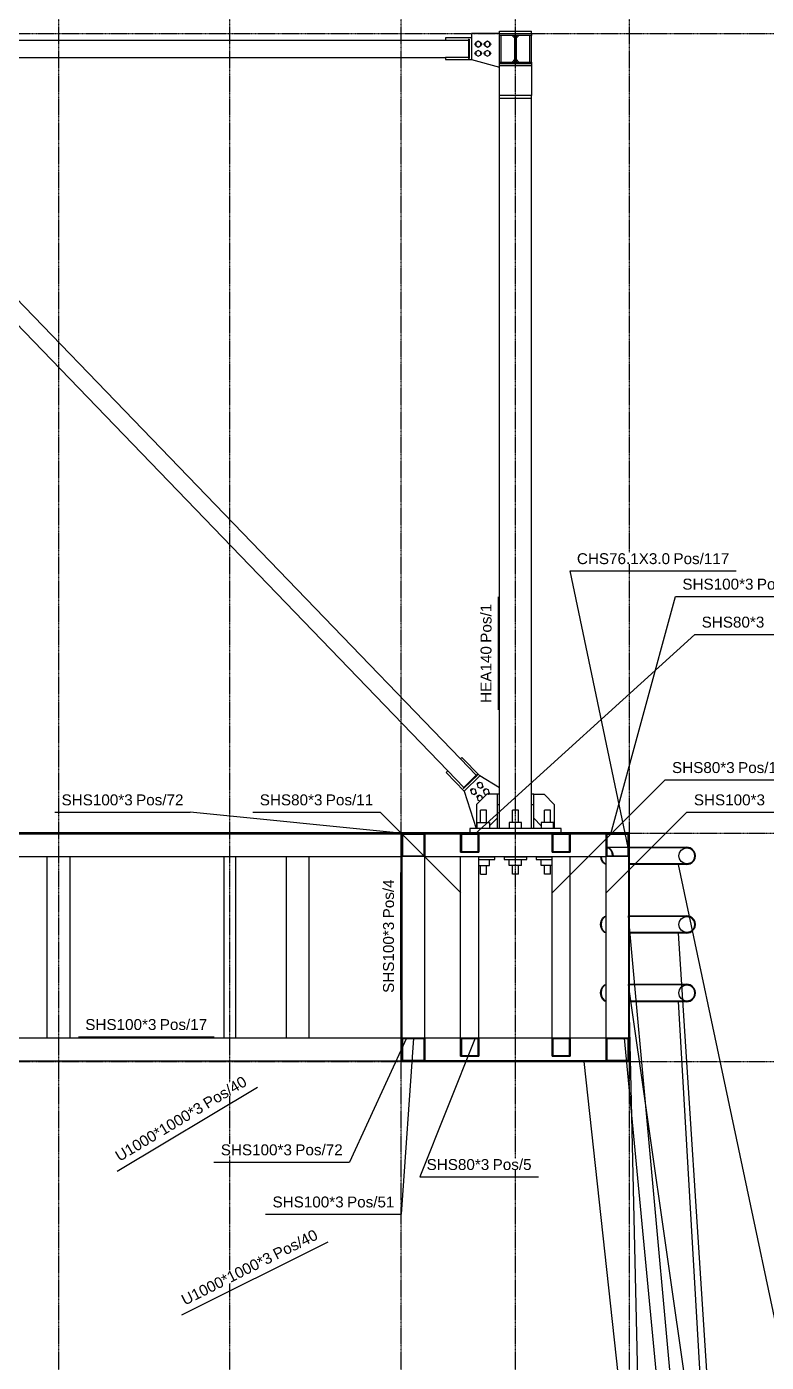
# Model space of a CAD drawing. Header units: millimetres. Extents: x -57554 to 16546, y 2142 to 98430.
# Drawn here: x -24237 to -20998, y 62188 to 68035 of the extents above; entities that cross this region are included whole.
import ezdxf

# ---------------------------------------------------------------- set-up
doc = ezdxf.new("R2010")
doc.units = ezdxf.units.MM
doc.linetypes.add('DXK_LINE_DOT3', pattern=[5.9187, 2.979, -0.9799, 0.9799, -0.9799])
doc.layers.add('S-Z2-A_TEXTUAL_ANNOTATION', color=7, linetype='Continuous')
doc.styles.add('Arial', font='ARIAL.TTF', dxfattribs={"height": 0.2})

msp = doc.modelspace()

# ---------------------------------------------------------------- linework, layer by layer
at = {"color": 1, "linetype": 'DXK_LINE_DOT3'}
for p, q in [((-24096.4, 58005), (-24096.4, 70505)), ((-23346.4, 58005), (-23346.4, 70505)), ((-22596.4, 58005), (-22596.4, 70505)), ((-22096.4, 58005), (-22096.4, 70505)), ((-21596.4, 58005), (-21596.4, 70505)), ((-32096.4, 68005), (-10096.4, 68005)), ((-32096.4, 64505), (-10096.4, 64505)), ((-32096.4, 63505), (-10096.4, 63505))]:
    msp.add_line(p, q, dxfattribs=at)
at = {"color": 2, "linetype": 'Continuous'}
for p, q in [((-22166.4, 68005), (-22289.1, 68005)), ((-22289.1, 68005), (-22289.1, 67891)), ((-22166.4, 68015), (-22026.4, 68015)), ((-22166.4, 68005), (-22166.4, 68015)), ((-22166.4, 67996.5), (-22166.4, 68005)), ((-22166.4, 68005), (-22026.4, 68005)), ((-22099.1, 67996.5), (-22166.4, 67996.5)), ((-22166.4, 67880.5), (-22166.4, 67996.5)), ((-22159.1, 67880.5), (-22159.1, 67996.5)), ((-22099.1, 67984.5), (-22111.1, 67996.5)), ((-22099.1, 67880.5), (-22099.1, 67996.5)), ((-22026.4, 67996.5), (-22093.6, 67996.5)), ((-22093.6, 67996.5), (-22093.6, 67880.5)), ((-22093.6, 67984.5), (-22081.6, 67996.5)), ((-22033.6, 67880.5), (-22033.6, 67996.5)), ((-22026.4, 68005), (-22026.4, 68015)), ((-22026.4, 68005), (-22026.4, 67996.5)), ((-22026.4, 67880.5), (-22026.4, 67996.5)), ((-24948, 67976.5), (-22402.1, 67976.5)), ((-22289.1, 67986), (-22402.1, 67986)), ((-22402.1, 67986), (-22402.1, 67976.5)), ((-22402.1, 67976.5), (-22302.1, 67976.5)), ((-22302.1, 67980.8), (-22302.1, 67896.2)), ((-22302.1, 67980.8), (-22299.1, 67980.8)), ((-22302.1, 67938.5), (-22299.1, 67938.5)), ((-22299.1, 67980.8), (-22299.1, 67896.2)), ((-24948, 67900.5), (-22402.1, 67900.5)), ((-22302.1, 67900.5), (-22402.1, 67900.5)), ((-22402.1, 67900.5), (-22402.1, 67891)), ((-22402.1, 67891), (-22289.1, 67891)), ((-22302.1, 67896.2), (-22299.1, 67896.2)), ((-22289.1, 67891), (-22166.4, 67858.1)), ((-22166.4, 67872), (-22166.4, 67880.5)), ((-22166.4, 67880.5), (-22099.1, 67880.5)), ((-22111.1, 67880.5), (-22099.1, 67892.5)), ((-22081.6, 67880.5), (-22093.6, 67892.5)), ((-22093.6, 67880.5), (-22026.4, 67880.5)), ((-22026.4, 67880.5), (-22026.4, 67872)), ((-22026.4, 67872), (-22166.4, 67872)), ((-22166.4, 67734.1), (-22166.4, 67872)), ((-22166.4, 67864.5), (-22026.4, 67864.5)), ((-22026.4, 67872), (-22026.4, 67734.1)), ((-22026.4, 67734.1), (-22166.4, 67734.1)), ((-22166.4, 67722), (-22166.4, 67734.1)), ((-22166.4, 64675), (-22166.4, 67722)), ((-22166.4, 67722), (-22026.4, 67722)), ((-22026.4, 67722), (-22026.4, 67734.1)), ((-22026.4, 64675), (-22026.4, 67722)), ((-22392.5, 64777.1), (-25052, 67533.6)), ((-22337.7, 64829.9), (-24997.3, 67586.4)), ((-22330.9, 64836.5), (-22337.7, 64829.9)), ((-22337.7, 64829.9), (-22268.3, 64758)), ((-22252.4, 64755.2), (-22330.9, 64836.5)), ((-22392.5, 64777.1), (-22399.3, 64770.5)), ((-22399.3, 64770.5), (-22320.8, 64689.2)), ((-22323, 64705.1), (-22392.5, 64777.1)), ((-22265.2, 64760.9), (-22326.1, 64702.2)), ((-22263.2, 64758.7), (-22324, 64700)), ((-22252.4, 64755.2), (-22320.8, 64689.2)), ((-22293.6, 64729.4), (-22295.6, 64731.5)), ((-22263.2, 64758.7), (-22265.2, 64760.9)), ((-22166.4, 64703.4), (-22252.4, 64755.2)), ((-22324, 64700), (-22326.1, 64702.2)), ((-22320.8, 64689.2), (-22269.1, 64525)), ((-22221.4, 64675), (-22266.4, 64630)), ((-22176.4, 64675), (-22221.4, 64675)), ((-22176.4, 64675), (-22176.4, 64525)), ((-22166.4, 64675), (-22176.4, 64675)), ((-22166.4, 64525), (-22166.4, 64675)), ((-22016.4, 64675), (-22026.4, 64675)), ((-22026.4, 64525), (-22026.4, 64675)), ((-22016.4, 64525), (-22016.4, 64675)), ((-22016.4, 64675), (-21971.4, 64675)), ((-21971.4, 64675), (-21926.4, 64630)), ((-22266.4, 64630), (-22266.4, 64525)), ((-22176.4, 64630), (-22166.4, 64630)), ((-22026.4, 64630), (-22016.4, 64630)), ((-21926.4, 64630), (-21926.4, 64525)), ((-22263.4, 64552), (-22209.4, 64552)), ((-22263.4, 64525), (-22263.4, 64552)), ((-22223.4, 64605), (-22249.4, 64605)), ((-22249.4, 64552), (-22249.4, 64605)), ((-22223.4, 64552), (-22223.4, 64605)), ((-22209.4, 64537), (-22176.4, 64570)), ((-22209.4, 64552), (-22209.4, 64525)), ((-22069.4, 64552), (-22123.4, 64552)), ((-22123.4, 64552), (-22123.4, 64525)), ((-22083.4, 64605), (-22109.4, 64605)), ((-22109.4, 64552), (-22109.4, 64605)), ((-22083.4, 64552), (-22083.4, 64605)), ((-22069.4, 64525), (-22069.4, 64552)), ((-22016.4, 64570), (-21983.4, 64537)), ((-21929.4, 64552), (-21983.4, 64552)), ((-21983.4, 64552), (-21983.4, 64525)), ((-21943.4, 64605), (-21969.4, 64605)), ((-21969.4, 64552), (-21969.4, 64605)), ((-21943.4, 64552), (-21943.4, 64605)), ((-21929.4, 64525), (-21929.4, 64552)), ((-28596.4, 64502), (-22596.4, 64502)), ((-24096.4, 64506.5), (-25596.4, 64506.5)), ((-24096.4, 64503.5), (-25596.4, 64503.5)), ((-22596.4, 64506.5), (-24096.4, 64506.5)), ((-24096.4, 64506.5), (-24096.4, 64503.5)), ((-24096.4, 64506.5), (-24096.4, 64503.5)), ((-22596.4, 64503.5), (-24096.4, 64503.5)), ((-22596.4, 64506.5), (-22596.4, 64503.5)), ((-21596.4, 64506.5), (-22596.4, 64506.5)), ((-22596.4, 64506.5), (-22596.4, 64503.5)), ((-22596.4, 63505), (-22596.4, 64505)), ((-22596.4, 64505), (-22593.4, 64505)), ((-21596.4, 64503.5), (-22596.4, 64503.5)), ((-22593.4, 64505), (-22593.4, 63508)), ((-22593.4, 64402), (-22593.4, 64502)), ((-22593.4, 64502), (-22493.4, 64502)), ((-22496.4, 64499), (-22590.4, 64499)), ((-22590.4, 64499), (-22590.4, 64405)), ((-22496.4, 64405), (-22496.4, 64499)), ((-22493.4, 64502), (-22493.4, 64402)), ((-22493.4, 64502), (-22336.4, 64502)), ((-22336.4, 64422), (-22336.4, 64502)), ((-22336.4, 64502), (-22256.4, 64502)), ((-22259.4, 64499), (-22333.4, 64499)), ((-22333.4, 64499), (-22333.4, 64425)), ((-21896.4, 64525), (-22296.4, 64525)), ((-22296.4, 64525), (-22296.4, 64506.5)), ((-22259.4, 64425), (-22259.4, 64499)), ((-22256.4, 64502), (-22256.4, 64422)), ((-22256.4, 64502), (-21936.4, 64502)), ((-22249.4, 64502), (-22249.4, 64503.5)), ((-22223.4, 64502), (-22223.4, 64503.5)), ((-22109.4, 64502), (-22109.4, 64503.5)), ((-22083.4, 64502), (-22083.4, 64503.5)), ((-21969.4, 64502), (-21969.4, 64503.5)), ((-21943.4, 64502), (-21943.4, 64503.5)), ((-21936.4, 64422), (-21936.4, 64502)), ((-21936.4, 64502), (-21856.4, 64502)), ((-21859.4, 64499), (-21933.4, 64499)), ((-21933.4, 64499), (-21933.4, 64425)), ((-21896.4, 64506.5), (-21896.4, 64525)), ((-21859.4, 64425), (-21859.4, 64499)), ((-21856.4, 64502), (-21856.4, 64422)), ((-21856.4, 64502), (-21699.4, 64502)), ((-21699.4, 64402), (-21699.4, 64502)), ((-21699.4, 64502), (-21599.4, 64502)), ((-21602.4, 64499), (-21696.4, 64499)), ((-21696.4, 64499), (-21696.4, 64405)), ((-21602.4, 64405), (-21602.4, 64499)), ((-21596.4, 64505), (-21599.4, 64505)), ((-21599.4, 64505), (-21599.4, 63508)), ((-21599.4, 63508), (-21599.4, 64505)), ((-21599.4, 64505), (-21596.4, 64505)), ((-21599.4, 64502), (-21599.4, 64402)), ((-21596.4, 64506.5), (-21596.4, 64503.5)), ((-21596.4, 63508), (-21596.4, 64505)), ((-21596.4, 63505), (-21596.4, 64505)), ((-21696.4, 64443.1), (-21686, 64440.2)), ((-21696.4, 64443.1), (-21602.4, 64443.1)), ((-21686.8, 64437.4), (-21696.4, 64440.1)), ((-21678.8, 64429.8), (-21686.8, 64437.4)), ((-21686, 64440.2), (-21677.3, 64431.9)), ((-21677.3, 64431.9), (-21671.4, 64419.6)), ((-21596.4, 64440.1), (-21596.4, 64443.1)), ((-21596.4, 64443.1), (-21346.4, 64443.1)), ((-21346.4, 64440.1), (-21596.4, 64440.1)), ((-21371.2, 64429.8), (-21359.8, 64437.4)), ((-21359.8, 64437.4), (-21346.4, 64440.1)), ((-21331.8, 64440.2), (-21346.4, 64443.1)), ((-21346.4, 64440.1), (-21333, 64437.4)), ((-28596.4, 64402), (-22596.4, 64402)), ((-24146.4, 63608), (-24146.4, 64402)), ((-24146.4, 64402), (-24046.4, 64402)), ((-24046.4, 63608), (-24046.4, 64402)), ((-23371.4, 63608), (-23371.4, 64402)), ((-23371.4, 64402), (-23321.4, 64402)), ((-23321.4, 63608), (-23321.4, 64402)), ((-23099.4, 63608), (-23099.4, 64402)), ((-23099.4, 64402), (-22999.4, 64402)), ((-22999.4, 63608), (-22999.4, 64402)), ((-22493.4, 64402), (-22593.4, 64402)), ((-22590.4, 64405), (-22496.4, 64405)), ((-22493.4, 63608), (-22493.4, 64402)), ((-22493.4, 64402), (-21699.4, 64402)), ((-22336.4, 64422), (-22256.4, 64422)), ((-22336.4, 63608), (-22336.4, 64402)), ((-22333.4, 64425), (-22259.4, 64425)), ((-22256.4, 63608), (-22256.4, 64402)), ((-22186.4, 64400), (-22256.4, 64400)), ((-22256.4, 64390), (-22186.4, 64390)), ((-22249.9, 64400), (-22249.9, 64402)), ((-22222.9, 64400), (-22222.9, 64402)), ((-22209.4, 64363), (-22209.4, 64390)), ((-22186.4, 64390), (-22186.4, 64400)), ((-22046.4, 64400), (-22146.4, 64400)), ((-22146.4, 64400), (-22146.4, 64390)), ((-22146.4, 64390), (-22046.4, 64390)), ((-22123.4, 64363), (-22123.4, 64390)), ((-22109.9, 64400), (-22109.9, 64402)), ((-22082.9, 64400), (-22082.9, 64402)), ((-22069.4, 64363), (-22069.4, 64390)), ((-22046.4, 64390), (-22046.4, 64400)), ((-21936.4, 64400), (-22006.4, 64400)), ((-22006.4, 64400), (-22006.4, 64390)), ((-22006.4, 64390), (-21936.4, 64390)), ((-21983.4, 64363), (-21983.4, 64390)), ((-21969.9, 64400), (-21969.9, 64402)), ((-21942.9, 64400), (-21942.9, 64402)), ((-21936.4, 64422), (-21856.4, 64422)), ((-21936.4, 63608), (-21936.4, 64402)), ((-21933.4, 64425), (-21859.4, 64425)), ((-21856.4, 63608), (-21856.4, 64402)), ((-21721.3, 64390.4), (-21723, 64402)), ((-21715.5, 64378.1), (-21721.3, 64390.4)), ((-21720.8, 64402), (-21719.4, 64391.6)), ((-21719.4, 64391.6), (-21714, 64380.2)), ((-21706.7, 64369.8), (-21715.5, 64378.1)), ((-21714, 64380.2), (-21705.9, 64372.6)), ((-21705.9, 64372.6), (-21699.4, 64370.8)), ((-21699.4, 63608), (-21699.4, 64402)), ((-21599.4, 64402), (-21699.4, 64402)), ((-21696.4, 64405), (-21602.4, 64405)), ((-21673.4, 64418.4), (-21678.8, 64429.8)), ((-21671.5, 64405), (-21673.4, 64418.4)), ((-21671.4, 64419.6), (-21669.3, 64405)), ((-21381.4, 64405), (-21378.8, 64418.4)), ((-21378.8, 64391.6), (-21381.4, 64405)), ((-21378.8, 64418.4), (-21371.2, 64429.8)), ((-21371.2, 64380.2), (-21378.8, 64391.6)), ((-21359.8, 64372.6), (-21371.2, 64380.2)), ((-21346.4, 64369.9), (-21359.8, 64372.6)), ((-21333, 64372.6), (-21346.4, 64369.9)), ((-22256.4, 64363), (-22255.5, 64363)), ((-22255.5, 64363), (-22209.4, 64363)), ((-22249.9, 64325), (-22249.9, 64363)), ((-22249.9, 64325), (-22222.9, 64325)), ((-22222.9, 64325), (-22222.9, 64363)), ((-22069.4, 64363), (-22123.4, 64363)), ((-22109.9, 64325), (-22109.9, 64363)), ((-22082.9, 64325), (-22109.9, 64325)), ((-22082.9, 64325), (-22082.9, 64363)), ((-21936.4, 64363), (-21983.4, 64363)), ((-21969.9, 64325), (-21969.9, 64363)), ((-21942.9, 64325), (-21969.9, 64325)), ((-21942.9, 64325), (-21942.9, 64363)), ((-21699.4, 64367.8), (-21706.7, 64369.8)), ((-21346.4, 64369.9), (-21596.4, 64369.9)), ((-21596.4, 64366.9), (-21596.4, 64369.9)), ((-21346.4, 64366.9), (-21596.4, 64366.9)), ((-21346.4, 64366.9), (-21331.8, 64369.8)), ((-21715.5, 64131.9), (-21706.7, 64140.2)), ((-21706.7, 64140.2), (-21699.4, 64142.2)), ((-21699.4, 64139.2), (-21705.9, 64137.4)), ((-21596.4, 64140.1), (-21596.4, 64143.1)), ((-21596.4, 64143.1), (-21346.4, 64143.1)), ((-21346.4, 64140.1), (-21596.4, 64140.1)), ((-21359.8, 64137.4), (-21346.4, 64140.1)), ((-21331.8, 64140.2), (-21346.4, 64143.1)), ((-21346.4, 64140.1), (-21333, 64137.4)), ((-21723.4, 64105), (-21721.3, 64119.6)), ((-21721.3, 64090.4), (-21723.4, 64105)), ((-21721.3, 64119.6), (-21715.5, 64131.9)), ((-21719.4, 64118.4), (-21721.3, 64105)), ((-21721.3, 64105), (-21719.4, 64091.6)), ((-21715.5, 64078.1), (-21721.3, 64090.4)), ((-21714, 64129.8), (-21719.4, 64118.4)), ((-21719.4, 64091.6), (-21714, 64080.2)), ((-21705.9, 64137.4), (-21714, 64129.8)), ((-21714, 64080.2), (-21705.9, 64072.6)), ((-21381.4, 64105), (-21378.8, 64118.4)), ((-21378.8, 64091.6), (-21381.4, 64105)), ((-21378.8, 64118.4), (-21371.2, 64129.8)), ((-21371.2, 64080.2), (-21378.8, 64091.6)), ((-21371.2, 64129.8), (-21359.8, 64137.4)), ((-21359.8, 64072.6), (-21371.2, 64080.2)), ((-21706.7, 64069.8), (-21715.5, 64078.1)), ((-21699.4, 64067.8), (-21706.7, 64069.8)), ((-21705.9, 64072.6), (-21699.4, 64070.8)), ((-21346.4, 64069.9), (-21596.4, 64069.9)), ((-21596.4, 64066.9), (-21596.4, 64069.9)), ((-21346.4, 64066.9), (-21596.4, 64066.9)), ((-21346.4, 64069.9), (-21359.8, 64072.6)), ((-21333, 64072.6), (-21346.4, 64069.9)), ((-21346.4, 64066.9), (-21331.8, 64069.8)), ((-21723.4, 63805), (-21721.3, 63819.6)), ((-21721.3, 63790.4), (-21723.4, 63805)), ((-21721.3, 63819.6), (-21715.5, 63831.9)), ((-21719.4, 63818.4), (-21721.3, 63805)), ((-21721.3, 63805), (-21719.4, 63791.6)), ((-21715.5, 63778.1), (-21721.3, 63790.4)), ((-21714, 63829.8), (-21719.4, 63818.4)), ((-21719.4, 63791.6), (-21714, 63780.2)), ((-21715.5, 63831.9), (-21706.7, 63840.2)), ((-21705.9, 63837.4), (-21714, 63829.8)), ((-21706.7, 63840.2), (-21699.4, 63842.2)), ((-21699.4, 63839.2), (-21705.9, 63837.4)), ((-21596.4, 63840.1), (-21596.4, 63843.1)), ((-21596.4, 63843.1), (-21346.4, 63843.1)), ((-21346.4, 63840.1), (-21596.4, 63840.1)), ((-21381.4, 63805), (-21378.8, 63818.4)), ((-21378.8, 63791.6), (-21381.4, 63805)), ((-21378.8, 63818.4), (-21371.2, 63829.8)), ((-21371.2, 63780.2), (-21378.8, 63791.6)), ((-21371.2, 63829.8), (-21359.8, 63837.4)), ((-21359.8, 63837.4), (-21346.4, 63840.1)), ((-21331.8, 63840.2), (-21346.4, 63843.1)), ((-21346.4, 63840.1), (-21333, 63837.4)), ((-21706.7, 63769.8), (-21715.5, 63778.1)), ((-21714, 63780.2), (-21705.9, 63772.6)), ((-21699.4, 63767.8), (-21706.7, 63769.8)), ((-21705.9, 63772.6), (-21699.4, 63770.8)), ((-21346.4, 63769.9), (-21596.4, 63769.9)), ((-21596.4, 63766.9), (-21596.4, 63769.9)), ((-21346.4, 63766.9), (-21596.4, 63766.9)), ((-21359.8, 63772.6), (-21371.2, 63780.2)), ((-21346.4, 63769.9), (-21359.8, 63772.6)), ((-21333, 63772.6), (-21346.4, 63769.9)), ((-21346.4, 63766.9), (-21331.8, 63769.8)), ((-28596.4, 63608), (-22596.4, 63608)), ((-24146.4, 63608), (-24046.4, 63608)), ((-23371.4, 63608), (-23321.4, 63608)), ((-23099.4, 63608), (-22999.4, 63608)), ((-22593.4, 63508), (-22593.4, 63608)), ((-22593.4, 63608), (-22493.4, 63608)), ((-22496.4, 63605), (-22590.4, 63605)), ((-22590.4, 63605), (-22590.4, 63511)), ((-22496.4, 63511), (-22496.4, 63605)), ((-22493.4, 63608), (-22336.4, 63608)), ((-22493.4, 63608), (-22493.4, 63508)), ((-22336.4, 63528), (-22336.4, 63608)), ((-22336.4, 63608), (-22256.4, 63608)), ((-22259.4, 63605), (-22333.4, 63605)), ((-22333.4, 63605), (-22333.4, 63531)), ((-22259.4, 63531), (-22259.4, 63605)), ((-22256.4, 63608), (-22256.4, 63528)), ((-22256.4, 63608), (-21936.4, 63608)), ((-21936.4, 63528), (-21936.4, 63608)), ((-21936.4, 63608), (-21856.4, 63608)), ((-21859.4, 63605), (-21933.4, 63605)), ((-21933.4, 63605), (-21933.4, 63531)), ((-21859.4, 63531), (-21859.4, 63605)), ((-21856.4, 63608), (-21699.4, 63608)), ((-21856.4, 63608), (-21856.4, 63528)), ((-21699.4, 63508), (-21699.4, 63608)), ((-21699.4, 63608), (-21599.4, 63608)), ((-21602.4, 63605), (-21696.4, 63605)), ((-21696.4, 63605), (-21696.4, 63511)), ((-21602.4, 63511), (-21602.4, 63605)), ((-21599.4, 63608), (-21599.4, 63508)), ((-28596.4, 63508), (-22596.4, 63508)), ((-21596.4, 63508), (-22596.4, 63508)), ((-22596.4, 63505), (-22596.4, 63508)), ((-21596.4, 63505), (-22596.4, 63505)), ((-22596.4, 63505), (-21596.4, 63505)), ((-22593.4, 63508), (-21599.4, 63508)), ((-22493.4, 63508), (-22593.4, 63508)), ((-22590.4, 63511), (-22496.4, 63511)), ((-22336.4, 63528), (-22256.4, 63528)), ((-22333.4, 63531), (-22259.4, 63531)), ((-21936.4, 63528), (-21856.4, 63528)), ((-21933.4, 63531), (-21859.4, 63531)), ((-21599.4, 63508), (-21699.4, 63508)), ((-21696.4, 63511), (-21602.4, 63511)), ((-21599.4, 63508), (-21596.4, 63508)), ((-21596.4, 63505), (-21596.4, 63508))]:
    msp.add_line(p, q, dxfattribs=at)
at = {"color": 6, "linetype": 'Continuous'}
for p, q in [((-22273.6, 67958.5), (-22273.1, 67961.2)), ((-22273.1, 67955.8), (-22273.6, 67958.5)), ((-22273.1, 67961.2), (-22271.6, 67963.4)), ((-22271.6, 67953.6), (-22273.1, 67955.8)), ((-22271.6, 67963.4), (-22270.1, 67964.4)), ((-22270.1, 67952.6), (-22271.6, 67953.6)), ((-22259.1, 67971.2), (-22270.1, 67964.9)), ((-22270.1, 67964.9), (-22270.1, 67952.1)), ((-22270.1, 67952.1), (-22259.1, 67945.8)), ((-22248.1, 67964.9), (-22259.1, 67971.2)), ((-22259.1, 67945.8), (-22248.1, 67952.1)), ((-22248.1, 67952.1), (-22248.1, 67964.9)), ((-22248.1, 67964.4), (-22246.7, 67963.4)), ((-22246.7, 67953.6), (-22248.1, 67952.6)), ((-22246.7, 67963.4), (-22245.2, 67961.2)), ((-22245.2, 67955.8), (-22246.7, 67953.6)), ((-22245.2, 67961.2), (-22244.6, 67958.5)), ((-22244.6, 67958.5), (-22245.2, 67955.8)), ((-22233.6, 67958.5), (-22233.1, 67961.2)), ((-22233.1, 67955.8), (-22233.6, 67958.5)), ((-22233.1, 67961.2), (-22231.6, 67963.4)), ((-22231.6, 67953.6), (-22233.1, 67955.8)), ((-22231.6, 67963.4), (-22230.1, 67964.4)), ((-22230.1, 67952.6), (-22231.6, 67953.6)), ((-22219.1, 67971.2), (-22230.1, 67964.9)), ((-22230.1, 67964.9), (-22230.1, 67952.1)), ((-22230.1, 67952.1), (-22219.1, 67945.8)), ((-22208.1, 67964.9), (-22219.1, 67971.2)), ((-22219.1, 67945.8), (-22208.1, 67952.1)), ((-22208.1, 67952.1), (-22208.1, 67964.9)), ((-22208.1, 67964.4), (-22206.7, 67963.4)), ((-22206.7, 67953.6), (-22208.1, 67952.6)), ((-22206.7, 67963.4), (-22205.2, 67961.2)), ((-22205.2, 67955.8), (-22206.7, 67953.6)), ((-22205.2, 67961.2), (-22204.6, 67958.5)), ((-22204.6, 67958.5), (-22205.2, 67955.8)), ((-22273.6, 67918.5), (-22273.1, 67921.2)), ((-22273.1, 67915.8), (-22273.6, 67918.5)), ((-22273.1, 67921.2), (-22271.6, 67923.4)), ((-22271.6, 67913.6), (-22273.1, 67915.8)), ((-22271.6, 67923.4), (-22270.1, 67924.4)), ((-22270.1, 67912.6), (-22271.6, 67913.6)), ((-22259.1, 67931.2), (-22270.1, 67924.9)), ((-22270.1, 67924.9), (-22270.1, 67912.1)), ((-22270.1, 67912.1), (-22259.1, 67905.8)), ((-22248.1, 67924.9), (-22259.1, 67931.2)), ((-22259.1, 67905.8), (-22248.1, 67912.1)), ((-22248.1, 67912.1), (-22248.1, 67924.9)), ((-22248.1, 67924.4), (-22246.7, 67923.4)), ((-22246.7, 67913.6), (-22248.1, 67912.6)), ((-22246.7, 67923.4), (-22245.2, 67921.2)), ((-22245.2, 67915.8), (-22246.7, 67913.6)), ((-22245.2, 67921.2), (-22244.6, 67918.5)), ((-22244.6, 67918.5), (-22245.2, 67915.8)), ((-22233.6, 67918.5), (-22233.1, 67921.2)), ((-22233.1, 67915.8), (-22233.6, 67918.5)), ((-22233.1, 67921.2), (-22231.6, 67923.4)), ((-22231.6, 67913.6), (-22233.1, 67915.8)), ((-22231.6, 67923.4), (-22230.1, 67924.4)), ((-22230.1, 67912.6), (-22231.6, 67913.6)), ((-22219.1, 67931.2), (-22230.1, 67924.9)), ((-22230.1, 67924.9), (-22230.1, 67912.1)), ((-22230.1, 67912.1), (-22219.1, 67905.8)), ((-22208.1, 67924.9), (-22219.1, 67931.2)), ((-22219.1, 67905.8), (-22208.1, 67912.1)), ((-22208.1, 67912.1), (-22208.1, 67924.9)), ((-22208.1, 67924.4), (-22206.7, 67923.4)), ((-22206.7, 67913.6), (-22208.1, 67912.6)), ((-22206.7, 67923.4), (-22205.2, 67921.2)), ((-22205.2, 67915.8), (-22206.7, 67913.6)), ((-22205.2, 67921.2), (-22204.6, 67918.5)), ((-22204.6, 67918.5), (-22205.2, 67915.8)), ((-22254.5, 64726.8), (-22263.6, 64718)), ((-22263.6, 64720), (-22263, 64722.7)), ((-22263, 64722.7), (-22261.5, 64724.9)), ((-22261.5, 64724.9), (-22259.2, 64726.4)), ((-22259.2, 64726.4), (-22256.5, 64726.9)), ((-22256.5, 64726.9), (-22254.8, 64726.5)), ((-22242.3, 64723.3), (-22254.5, 64726.8)), ((-22239.2, 64711), (-22242.3, 64723.3)), ((-22283.3, 64699), (-22292.4, 64690.2)), ((-22292.4, 64692.2), (-22291.8, 64694.9)), ((-22292.1, 64690.5), (-22292.4, 64692.2)), ((-22292.4, 64690.2), (-22289.3, 64677.9)), ((-22291.8, 64694.9), (-22290.3, 64697.1)), ((-22290.3, 64697.1), (-22288, 64698.6)), ((-22289.3, 64677.9), (-22277.1, 64674.4)), ((-22288, 64698.6), (-22285.3, 64699.1)), ((-22285.3, 64699.1), (-22283.6, 64698.7)), ((-22271, 64695.5), (-22283.3, 64699)), ((-22277.1, 64674.4), (-22268, 64683.2)), ((-22275.1, 64674.3), (-22276.8, 64674.7)), ((-22272.4, 64674.8), (-22275.1, 64674.3)), ((-22270.1, 64676.3), (-22272.4, 64674.8)), ((-22268, 64683.2), (-22271, 64695.5)), ((-22268.6, 64678.5), (-22270.1, 64676.3)), ((-22268, 64681.2), (-22268.6, 64678.5)), ((-22268.3, 64682.9), (-22268, 64681.2)), ((-22255.5, 64670.3), (-22264.6, 64661.4)), ((-22264.6, 64663.4), (-22264, 64666.1)), ((-22264, 64666.1), (-22262.5, 64668.4)), ((-22263.3, 64718.3), (-22263.6, 64720)), ((-22263.6, 64718), (-22260.5, 64705.7)), ((-22262.5, 64668.4), (-22260.2, 64669.8)), ((-22260.5, 64705.7), (-22248.3, 64702.2)), ((-22260.2, 64669.8), (-22257.5, 64670.3)), ((-22257.5, 64670.3), (-22255.8, 64670)), ((-22243.3, 64666.7), (-22255.5, 64670.3)), ((-22248.3, 64702.2), (-22239.2, 64711)), ((-22246.3, 64702.1), (-22248, 64702.5)), ((-22243.6, 64702.6), (-22246.3, 64702.1)), ((-22241.3, 64704), (-22243.6, 64702.6)), ((-22240.6, 64655.8), (-22243.3, 64666.7)), ((-22239.8, 64706.3), (-22241.3, 64704)), ((-22239.2, 64709), (-22239.8, 64706.3)), ((-22239.5, 64710.7), (-22239.2, 64709)), ((-22226.7, 64698), (-22235.8, 64689.2)), ((-22235.8, 64691.2), (-22235.3, 64693.9)), ((-22235.5, 64689.5), (-22235.8, 64691.2)), ((-22235.8, 64689.2), (-22232.8, 64676.9)), ((-22235.3, 64693.9), (-22233.7, 64696.1)), ((-22233.7, 64696.1), (-22231.4, 64697.6)), ((-22232.8, 64676.9), (-22222.5, 64673.9)), ((-22231.4, 64697.6), (-22228.7, 64698.1)), ((-22228.7, 64698.1), (-22227, 64697.7)), ((-22214.5, 64694.5), (-22226.7, 64698)), ((-22218.9, 64675), (-22211.4, 64682.2)), ((-22211.4, 64682.2), (-22214.5, 64694.5)), ((-22214, 64675), (-22213.6, 64675.3)), ((-22212, 64677.5), (-22213.6, 64675.3)), ((-22211.4, 64680.2), (-22212, 64677.5)), ((-22211.7, 64681.9), (-22211.4, 64680.2)), ((-22264.3, 64661.7), (-22264.6, 64663.4)), ((-22264.6, 64661.4), (-22261.6, 64649.1)), ((-22261.6, 64649.1), (-22250.5, 64645.9))]:
    msp.add_line(p, q, dxfattribs=at)
at = {"color": 2, "linetype": 'Continuous'}
for centre, radius in [((-21346.4, 64405), 35), ((-21346.4, 64405), 38), ((-21346.4, 64105), 38), ((-21346.4, 64105), 35), ((-21346.4, 63805), 35), ((-21346.4, 63805), 38)]:
    msp.add_arc(centre, radius, 292.5, 67.5, dxfattribs=at)
at = {"layer": 'S-Z2-A_TEXTUAL_ANNOTATION'}
for p, q in [((-21602.3, 64442.6), (-21857.3, 65652.4)), ((-21857.3, 65652.4), (-21130.3, 65652.4)), ((-21395.6, 65540.9), (-20802, 65540.9)), ((-22171.4, 65045), (-22171.4, 65538.6)), ((-21311.1, 65374.6), (-20791.6, 65374.6)), ((-21935.9, 64242.9), (-21440.9, 64737.9)), ((-21440.9, 64737.9), (-20884.3, 64737.9)), ((-24113.9, 64596.5), (-23520.3, 64596.5)), ((-22573.1, 64501.5), (-23520.3, 64596.5)), ((-23246, 64596.5), (-22689.4, 64596.5)), ((-22335.9, 64242.9), (-22689.4, 64596.5)), ((-21698.9, 64242.9), (-21345.3, 64596.5)), ((-21345.3, 64596.5), (-20788.7, 64596.5)), ((-22598.4, 63775.4), (-22598.4, 64332)), ((-21383.8, 64367.4), (-20896.7, 62068.2)), ((-21602.3, 64142.6), (-21369.7, 61588.2)), ((-21383.8, 64067.4), (-21244.9, 61908.2)), ((-21602.3, 63842.6), (-21241.2, 61323.2)), ((-21383.8, 63767.4), (-21265.9, 61748.2)), ((-21598.5, 63707.7), (-21546.7, 61428.2)), ((-24010, 63613), (-23416.4, 63613)), ((-22573.1, 63607.5), (-22823.1, 63064.5)), ((-22543.4, 63607.5), (-22596.5, 62836.3)), ((-21619.7, 63607.5), (-21387.1, 61163.2)), ((-21796.7, 63505.5), (-21506.3, 60843.2)), ((-23416.7, 63064.5), (-22823.1, 63064.5)), ((-22515.5, 63000.2), (-21996, 63000.2)), ((-23190.2, 62836.3), (-22596.5, 62836.3))]:
    msp.add_line(p, q, dxfattribs=at)

# ---------------------------------------------------------------- wipeouts: each hides what was drawn before it
for points in [[(-21054.4, 65570.9), (-21054.4, 65620.9), (-21365.6, 65620.9), (-21365.6, 65570.9)], [(-21007, 65404.6), (-21007, 65454.6), (-21281.1, 65454.6), (-21281.1, 65404.6)], [(-22201.4, 65323.2), (-22251.4, 65323.2), (-22251.4, 65075), (-22201.4, 65075)], [(-21136.8, 64767.9), (-21136.8, 64817.9), (-21410.9, 64817.9), (-21410.9, 64767.9)], [(-22941.9, 64626.5), (-22941.9, 64676.5), (-23216, 64676.5), (-23216, 64626.5)], [(-21004.1, 64626.5), (-21004.1, 64676.5), (-21315.3, 64676.5), (-21315.3, 64626.5)], [(-22628.4, 64116.6), (-22678.4, 64116.6), (-22678.4, 63805.4), (-22628.4, 63805.4)], [(-23668.8, 63643), (-23668.8, 63693), (-23980, 63693), (-23980, 63643)], [(-23458.4, 63288.7), (-23484.1, 63331.5), (-23855.9, 63108.5), (-23830.2, 63065.6)], [(-22211.4, 63030.2), (-22211.4, 63080.2), (-22485.5, 63080.2), (-22485.5, 63030.2)], [(-22849, 62866.3), (-22849, 62916.3), (-23160.2, 62916.3), (-23160.2, 62866.3)]]:
    msp.add_wipeout(points).dxf.layer = 'S-Z2-A_TEXTUAL_ANNOTATION'

# ---------------------------------------------------------------- next in the draw order: linework, layer by layer
for p, q in [((-21679.1, 64501.5), (-21395.6, 65540.9)), ((-22272.7, 63607.5), (-22515.5, 63000.2))]:
    msp.add_line(p, q, dxfattribs=at)

# ---------------------------------------------------------------- next in the draw order: texts
at = {"layer": 'S-Z2-A_TEXTUAL_ANNOTATION', "style": 'Arial'}
for s, p in [('SHS80*3', (-21281.1, 65404.6)), ('SHS100*3', (-21315.3, 64626.5))]:
    msp.add_text(s, height=47.75, dxfattribs=at).set_placement(p)

# ---------------------------------------------------------------- next in the draw order: wipeouts: each hides what was drawn before it
for points in [[(-21419.9, 65682.4), (-21419.9, 65732.4), (-21827.3, 65732.4), (-21827.3, 65682.4)], [(-20832, 65570.9), (-20832, 65620.9), (-21039.4, 65620.9), (-21039.4, 65570.9)], [(-22201.4, 65508.6), (-22251.4, 65508.6), (-22251.4, 65338.2), (-22201.4, 65338.2)], [(-20914.3, 64767.9), (-20914.3, 64817.9), (-21121.8, 64817.9), (-21121.8, 64767.9)], [(-23772.7, 64626.5), (-23772.7, 64676.5), (-24083.9, 64676.5), (-24083.9, 64626.5)], [(-22719.4, 64626.5), (-22719.4, 64676.5), (-22926.9, 64676.5), (-22926.9, 64626.5)], [(-22628.4, 64302), (-22678.4, 64302), (-22678.4, 64131.6), (-22628.4, 64131.6)], [(-23446.4, 63643), (-23446.4, 63693), (-23653.8, 63693), (-23653.8, 63643)], [(-23267.6, 63403.1), (-23293.3, 63446), (-23471.3, 63339.3), (-23445.5, 63296.4)], [(-22026, 63030.2), (-22026, 63080.2), (-22196.4, 63080.2), (-22196.4, 63030.2)], [(-22626.5, 62866.3), (-22626.5, 62916.3), (-22834, 62916.3), (-22834, 62866.3)], [(-23156.2, 62630.1), (-23178.5, 62674.8), (-23566.3, 62480.9), (-23543.9, 62436.2)]]:
    msp.add_wipeout(points).dxf.layer = 'S-Z2-A_TEXTUAL_ANNOTATION'

# ---------------------------------------------------------------- next in the draw order: linework, layer by layer
at = {"layer": 'S-Z2-A_TEXTUAL_ANNOTATION'}
for p, q in [((-22272.7, 64501.5), (-21311.1, 65374.6)), ((-23840.4, 63024.4), (-23226.5, 63392.8))]:
    msp.add_line(p, q, dxfattribs=at)

# ---------------------------------------------------------------- next in the draw order: texts
at = {"layer": 'S-Z2-A_TEXTUAL_ANNOTATION', "style": 'Arial'}
for s, p in [('SHS100*3', (-21365.6, 65570.9)), ('Pos/53', (-21039.4, 65570.9)), ('SHS80*3', (-21410.9, 64767.9)), ('Pos/11', (-21121.8, 64767.9)), ('SHS80*3', (-23216, 64626.5)), ('Pos/11', (-22926.9, 64626.5)), ('SHS100*3', (-23980, 63643)), ('Pos/17', (-23653.8, 63643)), ('SHS80*3', (-22485.5, 63030.2)), ('Pos/5', (-22196.4, 63030.2)), ('SHS100*3', (-23160.2, 62866.3)), ('Pos/51', (-22834, 62866.3))]:
    msp.add_text(s, height=47.75, dxfattribs=at).set_placement(p)
for s, height, rotation, p in [('Pos/1', 47.75, 90.00021, (-22201.4, 65338.2)), ('HEA140', 47.75, 90.00021, (-22201.4, 65075)), ('Pos/4', 47.75, 90.00021, (-22628.4, 64131.6)), ('SHS100*3', 47.75, 90.00021, (-22628.4, 63805.4)), ('Pos/40', 47.75, 30.96264, (-23445.5, 63296.4)), ('U1000*1000*3', 47.754, 30.96264, (-23830.2, 63065.6))]:
    msp.add_text(s, height=height, rotation=rotation, dxfattribs=at).set_placement(p)

# ---------------------------------------------------------------- next in the draw order: wipeouts: each hides what was drawn before it
for points in [[(-21160.3, 65682.4), (-21160.3, 65732.4), (-21404.9, 65732.4), (-21404.9, 65682.4)], [(-23550.3, 64626.5), (-23550.3, 64676.5), (-23757.7, 64676.5), (-23757.7, 64626.5)], [(-22957.2, 62729.6), (-22979.5, 62774.3), (-23165.1, 62681.5), (-23142.7, 62636.8)]]:
    msp.add_wipeout(points).dxf.layer = 'S-Z2-A_TEXTUAL_ANNOTATION'

# ---------------------------------------------------------------- next in the draw order: linework, layer by layer
at = {"layer": 'S-Z2-A_TEXTUAL_ANNOTATION'}
msp.add_line((-23557.4, 62395.9), (-22916.9, 62716.1), dxfattribs=at)

# ---------------------------------------------------------------- next in the draw order: texts
at = {"layer": 'S-Z2-A_TEXTUAL_ANNOTATION', "style": 'Arial'}
for s, height, p in [('CHS76.1X3.0', 47.754, (-21827.3, 65682.4)), ('Pos/117', 47.75, (-21404.9, 65682.4)), ('SHS100*3', 47.75, (-24083.9, 64626.5)), ('Pos/72', 47.75, (-23757.7, 64626.5))]:
    msp.add_text(s, height=height, dxfattribs=at).set_placement(p)
for s, height, p in [('Pos/40', 47.75, (-23142.7, 62636.8)), ('U1000*1000*3', 47.754, (-23543.9, 62436.2))]:
    msp.add_text(s, height=height, rotation=26.56232, dxfattribs=at).set_placement(p)

# ---------------------------------------------------------------- next in the draw order: wipeouts: each hides what was drawn before it
msp.add_wipeout([(-23075.5, 63094.5), (-23075.5, 63144.5), (-23386.7, 63144.5), (-23386.7, 63094.5)]).dxf.layer = 'S-Z2-A_TEXTUAL_ANNOTATION'

# ---------------------------------------------------------------- next in the draw order: wipeouts: each hides what was drawn before it
msp.add_wipeout([(-22853.1, 63094.5), (-22853.1, 63144.5), (-23060.5, 63144.5), (-23060.5, 63094.5)]).dxf.layer = 'S-Z2-A_TEXTUAL_ANNOTATION'

# ---------------------------------------------------------------- next in the draw order: texts
for s, p in [('Pos/72', (-23060.5, 63094.5)), ('SHS100*3', (-23386.7, 63094.5))]:
    msp.add_text(s, height=47.75, dxfattribs=at).set_placement(p)

doc.saveas('drawing.dxf')
